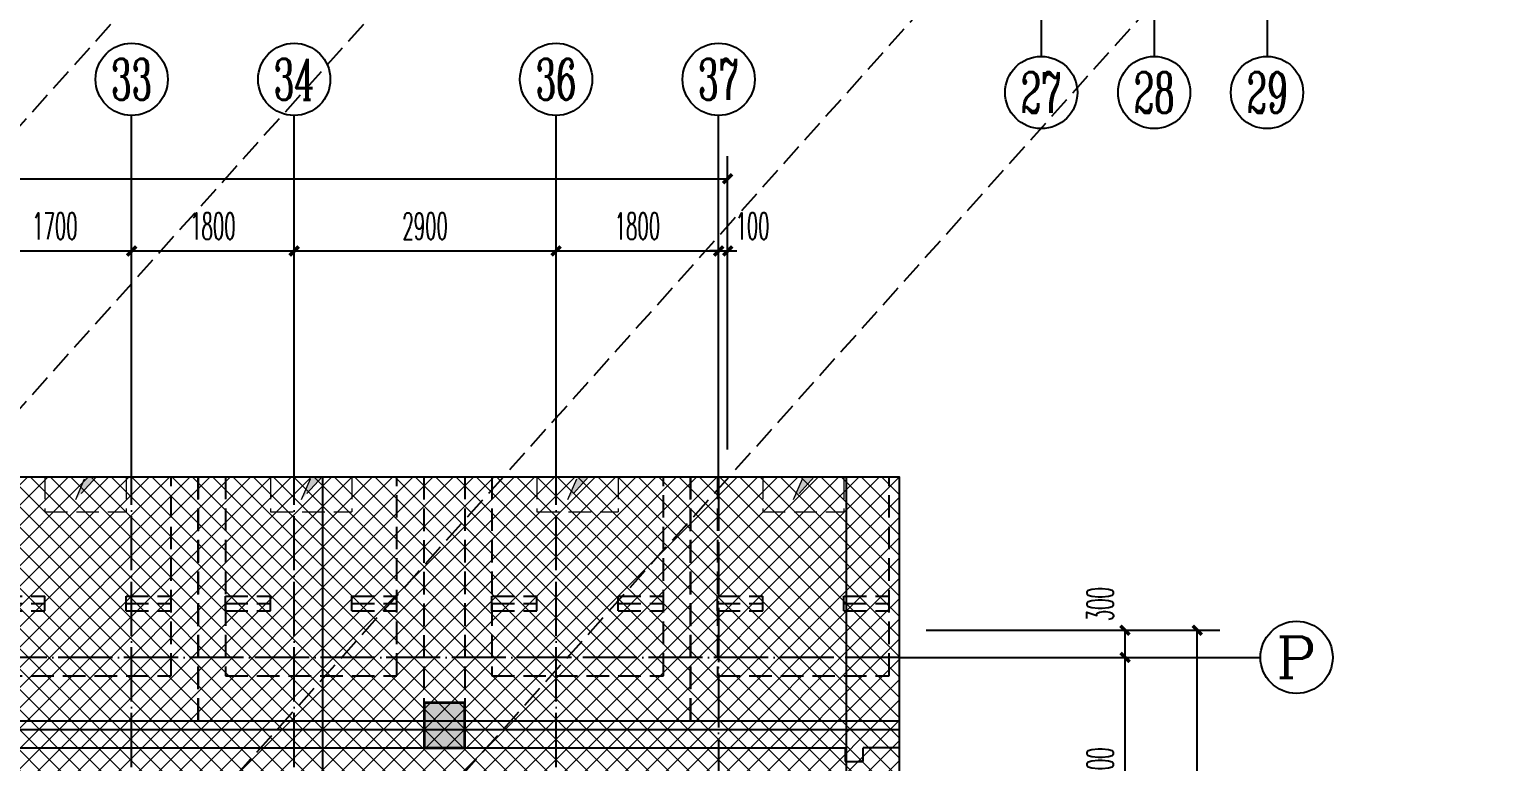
# Model space of a CAD drawing. Extents: x 27938 to 1507990, y 110129 to 923079.
# Drawn here: x 703161 to 719494, y 585876 to 593981 of the extents above; entities that cross this region are included whole.
import ezdxf
from ezdxf.enums import TextEntityAlignment as Align
from ezdxf.xclip import XClip

# ---------------------------------------------------------------- set-up
doc = ezdxf.new("R2010")
doc.units = 0
doc.header["$LTSCALE"] = 1000
doc.header["$MEASUREMENT"] = 0
doc.header["$XCLIPFRAME"] = 0
for name, pattern in [('5、6、7#楼参照$0$DASH', [0.35, 0.25, -0.1]), ('__DASH', [0.35, 0.25, -0.1]), ('DASH', [0.35, 0.25, -0.1]), ('DOTE', [2.4200000000000004, 2, -0.2, 0.02, -0.2])]:
    doc.linetypes.add(name, pattern=pattern)
for name, color, linetype in [('----建筑底图', 8, 'Continuous'), ('AXIS', 3, 'Continuous'), ('AXIS_TEXT', 7, 'Continuous'), ('DOTE', 1, 'Continuous'), ('HS-A-停车位（标准）', 9, 'Continuous'), ('HS-A-墙-砖', 2, 'Continuous'), ('PUB_HATCH', 8, 'Continuous')]:
    doc.layers.add(name, color=color, linetype=linetype)
for name, color, linetype, lineweight in [('AE-PARKING', 70, '5、6、7#楼参照$0$DASH', 13), ('填充', 251, 'Continuous', 5), ('砼柱', 2, 'Continuous', 35)]:
    doc.layers.add(name, color=color, linetype=linetype, lineweight=lineweight)
doc.styles.add('_TCH_AXIS', font='COMPLEX', dxfattribs={"bigfont": 'GBCBIG'})
doc.styles.add('_TCH_DIM_T3', font='SIMPLEX.shx', dxfattribs={"width": 0.4941176470588236, "bigfont": 'GBCBIG.shx'})
doc.styles.add('COMPLEX', font='COMPLEX')
doc.dimstyles.new('_TCH_ARCH&&100', dxfattribs={"dimtxt": 297.5, "dimasz": 100, "dimexe": 250, "dimexo": 300, "dimgap": 126.25, "dimtad": 1, "dimdec": 0, "dimzin": 0, "dimdsep": 46, "dimtxsty": '_TCH_DIM_T3', "dimblk": 'ARCHTICK', "dimcen": 0.09, "dimclrt": 4, "dimazin": 2, "dimtfac": 1, "dimtdec": 0, "dimtix": 1, "dimtmove": 2, "dimatfit": 3, "dimfxl": 100, "dimtolj": 1, "dimtzin": 0, "dimarcsym": 0})

# ---------------------------------------------------------------- blocks, each defined once
blk = doc.blocks.new('A$C25A378E3')
at = {"layer": 'HS-A-停车位（标准）', "color": 0, "linetype": 'DASH'}
for p, q in [((299.9288666398497, 4280.200665866025), (299.9276344913524, 4120.200664976728)), ((299.9288666398497, 4280.200665866025), (799.9285807174165, 4280.00894703425)), ((799.9285807174165, 4280.00894703425), (799.9273485837039, 4120.008946264163)), ((1699.929113851395, 4280.193678615266), (1699.927881702897, 4120.19367778569)), ((1699.929113851395, 4280.193678615266), (2199.928827928961, 4280.001959843212)), ((2199.928827928961, 4280.001959843212), (2199.927595795365, 4120.001958953799)), ((299.9276344913524, 4120.200664976728), (799.9273485837039, 4120.008946264163)), ((299.9282505712472, 4200.200665451237), (799.9279646449722, 4200.00894667895)), ((1699.927881702897, 4120.19367778569), (2199.927595795365, 4120.001958953799)), ((1699.928497782676, 4200.193678200361), (2199.928211856517, 4200.001959428308)), ((300.0205537431175, 1700.046125917463), (-199.9740653929766, 2550.049336581258)), ((2200.020893819514, 1700.035927985562), (2700.026429273654, 2550.032717227354))]:
    blk.add_line(p, q, dxfattribs=at)
for points in [[(1.164153218269348e-10, 5499.999999999884), (2499.999999842257, 5499.971898506512), (2499.938176556607, -0.02810114610474557), (-0.06182328553404659, 3.472669050097466e-07)], [(299.9943796824664, 4999.996627852321), (2199.994379562442, 4999.975270717288), (2199.938176575466, -0.02472896687686443), (299.9381766954903, -0.003371831844560802)]]:
    blk.add_lwpolyline(points, close=True, dxfattribs=at)
blk = doc.blocks.new('充电车位')
at = {"layer": 'AE-PARKING', "linetype": 'ByBlock'}
h = blk.add_hatch(color=0, dxfattribs=at)
h.dxf.hatch_style = 1
h.paths.add_polyline_path([(-1007586.192309124, -1042637.750552036), (-1007473.70691881, -1042375.484842397), (-1007689.223537753, -1042375.484842405), (-1007425.007632948, -1042030.478523538), (-1007514.574478829, -1042281.719792634), (-1007278.962196556, -1042297.991757713)])
at = {"layer": 'AE-PARKING', "color": 0}
for p, q in [((-1007928.602682202, -1041872.947363779), (-1007028.602682206, -1041872.947363779)), ((-1007928.602682199, -1041872.947363779), (-1007928.602682201, -1042772.947363771)), ((-1007028.602682203, -1041872.947363779), (-1007028.602682201, -1042772.947363771)), ((-1007928.602682204, -1042772.947363771), (-1007028.602682201, -1042772.947363771))]:
    blk.add_line(p, q, dxfattribs=at)
at = {"layer": 'AE-PARKING', "color": 0, "linetype": 'ByBlock'}
for p, q in [((-1007425.007632948, -1042030.478523538), (-1007689.223537753, -1042375.484842405)), ((-1007425.007632948, -1042030.478523538), (-1007514.574478829, -1042281.719792634)), ((-1007689.223537753, -1042375.484842405), (-1007473.70691881, -1042375.484842397)), ((-1007278.962196556, -1042297.991757713), (-1007586.192309124, -1042637.750552036)), ((-1007586.192309124, -1042637.750552036), (-1007473.70691881, -1042375.484842397)), ((-1007514.574478829, -1042281.719792634), (-1007278.962196556, -1042297.991757713))]:
    blk.add_line(p, q, dxfattribs=at)
blk = doc.blocks.new('A$C74D73064')
at = {"layer": 'PUB_HATCH'}
blk.add_hatch(color=0, dxfattribs=at).paths.add_polyline_path([(34305.03510113398, 67819.25380453607), (33855.03510113398, 67819.25380453607), (33855.03510113398, 67319.25380453607), (34305.03510113398, 67319.25380453607)])
at = {"layer": '填充'}
h = blk.add_hatch(dxfattribs=at)
h.set_pattern_fill('ANSI37', color=0, scale=100, style=0)
h.set_pattern_definition([(45, (-58932.59737397294, 57522.26104246161), (-112.2532015133644, 112.2532015133644), []), (135, (-58932.59737397294, 57522.26104246161), (-112.2532015133644, -112.2532015133644), [])])
h.paths.add_polyline_path([(-1883.245113433339, 67422.2569481032), (-1883.252093272109, 65922.25253493642), (-4383.245926994132, 65922.25253493642), (-4383.245369886106, 63622.25836530142), (-1883.245802703255, 63622.25285050017), (-1883.24528038752, 61422.52731195209), (-6483.052808433014, 61422.52585154667), (-6483.05280949513, 58222.52356318047), (-1733.246660446981, 58222.52356434404), (-1733.24626368488, 57522.26107485557), (966.753737372579, 57522.26107486594), (966.756026635645, 59622.3238344139), (1116.760784007143, 59622.18834295194), (1116.758494829061, 61422.38938027527), (1116.757451275247, 61422.50371264853), (1116.764397479943, 67422.25361470424)], flags=16)
h.paths.add_polyline_path([(28617.14278763864, 63622.25619117322), (28617.14160993224, 65922.25169613352), (26117.14164649148, 65922.25689576706), (26117.1416480873, 67422.25584840844), (23117.14164120343, 67422.25584840844), (23116.79998006136, 61422.52643550967), (18516.80651622411, 61422.52497610822), (18516.80691676997, 58222.52649465378), (23266.79900160988, 58222.52649481338), (23266.798996764, 57522.26019841316), (25966.79899782146, 57522.26019842352), (25966.79899781779, 59622.25636482809), (26416.80034948542, 59622.25741134246), (26416.80034957407, 61422.52504180919), (26116.80271172413, 61422.50283620611), (26117.14164410619, 63622.25626530824)], flags=16)
h.paths.add_polyline_path([(-14883.24656480824, 70322.2568880918), (39116.74030273309, 70322.2568880918), (39116.74030273309, 50822.25688926864), (-14883.24656480824, 50822.25688926864)])
at = {"color": 0}
blk.add_lwpolyline([(-14883.24656480824, 70322.2568880918), (39116.74030273309, 70322.2568880918), (39116.74030273309, 50822.25688926864), (-14883.24656480824, 50822.25688926864)], close=True, dxfattribs=at)
at = {"layer": 'DOTE', "color": 0}
for p, q in [((32730.03510113072, 128076.6066358479), (32730.03510113072, 3986.254199284827)), ((38530.0351011306, 128076.6066358479), (38530.0351011306, 3986.254199284827)), ((-13744.9648988698, 67619.2564616513), (186069.1586907377, 67619.2564616513))]:
    blk.add_line(p, q, dxfattribs=at)
at = {"layer": 'HS-A-墙-砖', "color": 0}
for p, q in [((38616.7538864606, 67519.03790600924), (28605.03683716471, 67519.38862343314)), ((48256.64741801346, 67518.70021382229), (38616.7538864606, 67519.03790600924)), ((28605.02983102536, 67319.38862355582), (38516.7503843317, 67319.04140907887)), ((38516.7503843317, 67319.04140907887), (38516.75038433154, 67169.22633582234)), ((38716.75038433186, 67169.22633582234), (38716.75038433191, 67319.03440293952)), ((48056.64741801342, 67318.70721983889), (38716.75038433191, 67319.03440293952)), ((38516.75038433154, 67169.22633582234), (38716.75038433186, 67169.22633582234))]:
    blk.add_line(p, q, dxfattribs=at)
at = {"layer": 'PUB_HATCH', "color": 0}
blk.add_lwpolyline([(34305.03510113398, 67819.25380453607), (33855.03510113398, 67819.25380453607), (33855.03510113398, 67319.25380453607), (34305.03510113398, 67319.25380453607)], close=True, dxfattribs=at)
at = {"layer": '砼柱', "color": 0, "lineweight": 35}
blk.add_lwpolyline([(34305.03510113398, 67819.25380453607), (33855.03510113398, 67819.25380453607), (33855.03510113398, 67319.25380453607), (34305.03510113398, 67319.25380453607)], close=True, dxfattribs=at)
at = {"layer": 'AE-PARKING', "color": 169, "rotation": 359.9974937272497}
for p in [(1037629.214699166, 1112662.743279228), (1040129.152875881, 1112662.743278881), (1043079.21293316, 1112662.743279228), (1045579.151109874, 1112662.743278881)]:
    blk.add_blockref('充电车位', p, dxfattribs=at)
at = {"layer": 'HS-A-停车位（标准）', "color": 169, "linetype": 'DASH', "xscale": -0.9999999999999996, "rotation": 179.9993559612105}
for p in [(28855.10045642976, 73119.25646130368), (31355.03863314434, 73119.25646095606), (34305.09869042295, 73119.25646130368), (36805.03686713753, 73119.25646095606)]:
    blk.add_blockref('A$C25A378E3', p, dxfattribs=at)
blk = doc.blocks.new('HFHFTHFD')
at = {"layer": 'DOTE', "color": 0, "linetype": 'DOTE', "ltscale": 0.3}
for p, q in [((464116.57870278, 601748.8100473222), (464116.5787021944, 612948.8100463543)), ((465916.5787028704, 601748.8100473222), (465916.5787028704, 612948.8100463543)), ((468816.5787029798, 601748.8100391305), (468816.5787029798, 612948.8100463543)), ((470616.5787020952, 612948.8100463543), (470616.5787020951, 593448.8100475312)), ((472616.5787020951, 610948.8100463543), (418616.5787028495, 610948.8100463543))]:
    blk.add_line(p, q, dxfattribs=at)
blk = doc.blocks.new('_AXISO')
at = {"color": 0}
blk.add_circle((0, 0), 0.5, dxfattribs=at)
at = {"layer": 'AXIS_TEXT', "color": 0, "style": 'COMPLEX', "width": 1.041666666666667}
blk.add_attdef('A', text='', height=0.56, dxfattribs=at).set_placement((-0.25, -0.28), (0.25, -0.28), align=Align.FIT)
blk = doc.blocks.new('A$C18F32B8A')
at = {"layer": 'AXIS', "color": 0}
for p, q in [((7569.550093442667, -10200.24555084261), (7569.550093442673, -11800.24553892895)), ((8819.646915539342, -10200.24555084261), (8819.646915539348, -11800.24553892895)), ((10069.74554826412, -10200.24555075774), (10069.74554826413, -11800.24553884409))]:
    blk.add_line(p, q, dxfattribs=at)
ref = blk.add_blockref('_AXISO', (7569.550093442674, -12200.24553892895), dxfattribs=dict(at, xscale=800, yscale=800, zscale=800))
ref.add_attrib('A', '27', dxfattribs={"layer": 'AXIS_TEXT', "color": 0, "ltscale": 0.5, "height": 452.5483399593904, "style": '_TCH_AXIS', "width": 0.6176470588235292}).set_placement((7343.275923462978, -12426.51970890865), (7795.824263422369, -12426.51970890865), align=Align.FIT)
ref = blk.add_blockref('_AXISO', (8819.64691553935, -12200.24553892895), dxfattribs=dict(at, xscale=800, yscale=800, zscale=800))
ref.add_attrib('A', '28', dxfattribs={"layer": 'AXIS_TEXT', "color": 0, "ltscale": 0.5, "height": 452.5483399593904, "style": '_TCH_AXIS', "width": 0.6176470588235294}).set_placement((8593.372745559655, -12426.51970890865), (9045.921085519045, -12426.51970890865), align=Align.FIT)
ref = blk.add_blockref('_AXISO', (10069.74554826413, -12200.24553884409), dxfattribs=dict(at, xscale=800, yscale=800, zscale=800))
ref.add_attrib('A', '29', dxfattribs={"layer": 'AXIS_TEXT', "color": 0, "ltscale": 0.5, "height": 452.5483399593904, "style": '_TCH_AXIS', "width": 0.6176470588235292}).set_placement((9843.471378284436, -12426.51970882378), (10296.01971824383, -12426.51970882378), align=Align.FIT)
blk = doc.blocks.new('_ArchTick')
at = {"color": 0, "linetype": 'ByBlock', "const_width": 0.4}
blk.add_lwpolyline([(-0.5, -0.5), (0.5, 0.5)], dxfattribs=at)
blk = doc.blocks.new('*D336')
at = {"layer": 'AXIS', "color": 0, "lineweight": -2}
for p, q in [((713091.7965463169, 587028.922484702), (715541.7965463169, 587028.922484702)), ((715291.7965463169, 584528.922484702), (715291.7965463169, 587028.922484702)), ((713091.7965463169, 584528.922484702), (715541.7965463169, 584528.922484702))]:
    blk.add_line(p, q, dxfattribs=at)
at = {"layer": 'Defpoints', "color": 0}
for p in [(712791.7965463169, 587028.922484702), (715291.7965463169, 587028.922484702), (712791.7965463169, 584528.922484702)]:
    blk.add_point(p, dxfattribs=at)
at = {"layer": 'AXIS', "color": 0, "lineweight": -2, "xscale": 100, "yscale": 100, "zscale": 100}
for p, rotation in [((715291.7965463169, 587028.922484702), 90), ((715291.7965463169, 584528.922484702), 270)]:
    blk.add_blockref('_ArchTick', p, dxfattribs=dict(at, rotation=rotation))
at = {"layer": 'AXIS', "color": 4, "insert": (715016.7965463168, 585778.9224847021), "char_height": 297.5, "attachment_point": 5, "rotation": 90, "style": '_TCH_DIM_T3'}
blk.add_mtext('\\A1;2500', dxfattribs=at)
blk = doc.blocks.new('*D337')
at = {"layer": 'AXIS', "color": 0, "lineweight": -2}
for p, q in [((713091.7965463169, 587328.921179171), (715541.7965463169, 587328.921179171)), ((715291.7965463169, 587028.922484702), (715291.7965463169, 587328.921179171)), ((713091.7965463169, 587028.922484702), (715541.7965463169, 587028.922484702))]:
    blk.add_line(p, q, dxfattribs=at)
at = {"layer": 'Defpoints', "color": 0}
for p in [(712791.7965463169, 587328.921179171), (715291.7965463169, 587328.921179171), (712791.7965463169, 587028.922484702)]:
    blk.add_point(p, dxfattribs=at)
at = {"layer": 'AXIS', "color": 0, "lineweight": -2, "xscale": 100, "yscale": 100, "zscale": 100}
for p, rotation in [((715291.7965463169, 587328.921179171), 90), ((715291.7965463169, 587028.922484702), 270)]:
    blk.add_blockref('_ArchTick', p, dxfattribs=dict(at, rotation=rotation))
at = {"layer": 'AXIS', "color": 4, "insert": (715016.7965463169, 587617.9211791712), "char_height": 297.5, "attachment_point": 5, "rotation": 90, "style": '_TCH_DIM_T3'}
blk.add_mtext('\\A1;300', dxfattribs=at)
blk = doc.blocks.new('*D338')
at = {"layer": 'AXIS', "color": 0, "lineweight": -2}
for p, q in [((713091.7965463169, 587328.9211791714), (716341.7965463169, 587328.9211791714)), ((716091.7965463169, 571278.922485879), (716091.7965463169, 587328.9211791714)), ((713091.7965463169, 571278.922485879), (716341.7965463169, 571278.922485879))]:
    blk.add_line(p, q, dxfattribs=at)
at = {"layer": 'Defpoints', "color": 0}
for p in [(712791.7965463169, 587328.9211791714), (716091.7965463169, 587328.9211791714), (712791.7965463169, 571278.922485879)]:
    blk.add_point(p, dxfattribs=at)
at = {"layer": 'AXIS', "color": 0, "lineweight": -2, "xscale": 100, "yscale": 100, "zscale": 100}
for p, rotation in [((716091.7965463169, 587328.9211791714), 90), ((716091.7965463169, 571278.922485879), 270)]:
    blk.add_blockref('_ArchTick', p, dxfattribs=dict(at, rotation=rotation))
at = {"layer": 'AXIS', "color": 4, "insert": (715816.7965463168, 579303.9218325254), "char_height": 297.5, "attachment_point": 5, "rotation": 90, "style": '_TCH_DIM_T3'}
blk.add_mtext('\\A1;16050', dxfattribs=at)
blk = doc.blocks.new('*D355')
at = {"layer": 'AXIS', "color": 0, "lineweight": -2}
for p, q in [((710791.7965463687, 589328.922483452), (710791.7965463687, 591778.9224834496)), ((710891.7965463719, 589328.922483447), (710891.7965463719, 591778.9224834496)), ((710791.7965463687, 591528.9224834496), (710691.7965463687, 591528.9224834496)), ((710791.7965463687, 591528.9224834496), (710891.7965463719, 591528.9224834496)), ((710891.7965463719, 591528.9224834496), (710991.7965463719, 591528.9224834496))]:
    blk.add_line(p, q, dxfattribs=at)
at = {"layer": 'Defpoints', "color": 0}
for p in [(710891.7965463719, 591528.9224834496), (710791.7965463687, 589028.922483452), (710891.7965463719, 589028.922483447)]:
    blk.add_point(p, dxfattribs=at)
at = {"layer": 'AXIS', "color": 0, "lineweight": -2, "xscale": 100, "yscale": 100, "zscale": 100}
blk.add_blockref('_ArchTick', (710791.7965463687, 591528.9224834496), dxfattribs=at)
at = {"layer": 'AXIS', "color": 0, "lineweight": -2, "xscale": 100, "yscale": 100, "zscale": 100, "rotation": 180}
blk.add_blockref('_ArchTick', (710891.7965463719, 591528.9224834496), dxfattribs=at)
at = {"layer": 'AXIS', "color": 4, "insert": (711166.7965465107, 591803.9224834335), "char_height": 297.5, "attachment_point": 5, "style": '_TCH_DIM_T3'}
blk.add_mtext('\\A1;100', dxfattribs=at)
blk = doc.blocks.new('*D356')
at = {"layer": 'AXIS', "color": 0, "lineweight": -2}
for p, q in [((708991.7965463686, 589328.922483542), (708991.7965463686, 591778.9224834971)), ((710791.7965463689, 589328.922483452), (710791.7965463689, 591778.9224834971)), ((708991.7965463686, 591528.9224834971), (710791.7965463689, 591528.9224834971))]:
    blk.add_line(p, q, dxfattribs=at)
at = {"layer": 'Defpoints', "color": 0}
for p in [(710791.7965463689, 591528.9224834971), (708991.7965463686, 589028.922483542), (710791.7965463689, 589028.922483452)]:
    blk.add_point(p, dxfattribs=at)
at = {"layer": 'AXIS', "color": 0, "lineweight": -2, "xscale": 100, "yscale": 100, "zscale": 100, "rotation": 180}
blk.add_blockref('_ArchTick', (708991.7965463686, 591528.9224834971), dxfattribs=at)
at = {"layer": 'AXIS', "color": 0, "lineweight": -2, "xscale": 100, "yscale": 100, "zscale": 100}
blk.add_blockref('_ArchTick', (710791.7965463689, 591528.9224834971), dxfattribs=at)
at = {"layer": 'AXIS', "color": 4, "insert": (709891.7965463687, 591803.9224834971), "char_height": 297.5, "attachment_point": 5, "style": '_TCH_DIM_T3'}
blk.add_mtext('\\A1;1800', dxfattribs=at)
blk = doc.blocks.new('*D357')
at = {"layer": 'AXIS', "color": 0, "lineweight": -2}
for p, q in [((706091.7965471442, 589328.922483687), (706091.7965471442, 591778.9224836145)), ((708991.7965463686, 589328.922483542), (708991.7965463686, 591778.9224836145)), ((706091.7965471442, 591528.9224836145), (708991.7965463686, 591528.9224836145))]:
    blk.add_line(p, q, dxfattribs=at)
at = {"layer": 'Defpoints', "color": 0}
for p in [(708991.7965463686, 591528.9224836145), (706091.7965471442, 589028.922483687), (708991.7965463686, 589028.922483542)]:
    blk.add_point(p, dxfattribs=at)
at = {"layer": 'AXIS', "color": 0, "lineweight": -2, "xscale": 100, "yscale": 100, "zscale": 100, "rotation": 180}
blk.add_blockref('_ArchTick', (706091.7965471442, 591528.9224836145), dxfattribs=at)
at = {"layer": 'AXIS', "color": 0, "lineweight": -2, "xscale": 100, "yscale": 100, "zscale": 100}
blk.add_blockref('_ArchTick', (708991.7965463686, 591528.9224836145), dxfattribs=at)
at = {"layer": 'AXIS', "color": 4, "insert": (707541.7965467564, 591803.9224836145), "char_height": 297.5, "attachment_point": 5, "style": '_TCH_DIM_T3'}
blk.add_mtext('\\A1;2900', dxfattribs=at)
blk = doc.blocks.new('*D358')
at = {"layer": 'AXIS', "color": 0, "lineweight": -2}
for p, q in [((704291.7965464683, 589328.922483777), (704291.7965464683, 591778.922483732)), ((706091.7965471442, 589328.922483687), (706091.7965471442, 591778.922483732)), ((704291.7965464683, 591528.922483732), (706091.7965471442, 591528.922483732))]:
    blk.add_line(p, q, dxfattribs=at)
at = {"layer": 'Defpoints', "color": 0}
for p in [(706091.7965471442, 591528.922483732), (704291.7965464683, 589028.922483777), (706091.7965471442, 589028.922483687)]:
    blk.add_point(p, dxfattribs=at)
at = {"layer": 'AXIS', "color": 0, "lineweight": -2, "xscale": 100, "yscale": 100, "zscale": 100, "rotation": 180}
blk.add_blockref('_ArchTick', (704291.7965464683, 591528.922483732), dxfattribs=at)
at = {"layer": 'AXIS', "color": 0, "lineweight": -2, "xscale": 100, "yscale": 100, "zscale": 100}
blk.add_blockref('_ArchTick', (706091.7965471442, 591528.922483732), dxfattribs=at)
at = {"layer": 'AXIS', "color": 4, "insert": (705191.7965468062, 591803.922483732), "char_height": 297.5, "attachment_point": 5, "style": '_TCH_DIM_T3'}
blk.add_mtext('\\A1;1800', dxfattribs=at)
blk = doc.blocks.new('*D359')
at = {"layer": 'AXIS', "color": 0, "lineweight": -2}
for p, q in [((702591.7965476054, 589328.922483862), (702591.7965476054, 591778.9224838195)), ((704291.7965464683, 589328.922483777), (704291.7965464683, 591778.9224838195)), ((702591.7965476054, 591528.9224838195), (704291.7965464683, 591528.9224838195))]:
    blk.add_line(p, q, dxfattribs=at)
at = {"layer": 'Defpoints', "color": 0}
for p in [(704291.7965464683, 591528.9224838195), (702591.7965476054, 589028.922483862), (704291.7965464683, 589028.922483777)]:
    blk.add_point(p, dxfattribs=at)
at = {"layer": 'AXIS', "color": 0, "lineweight": -2, "xscale": 100, "yscale": 100, "zscale": 100, "rotation": 180}
blk.add_blockref('_ArchTick', (702591.7965476054, 591528.9224838195), dxfattribs=at)
at = {"layer": 'AXIS', "color": 0, "lineweight": -2, "xscale": 100, "yscale": 100, "zscale": 100}
blk.add_blockref('_ArchTick', (704291.7965464683, 591528.9224838195), dxfattribs=at)
at = {"layer": 'AXIS', "color": 4, "insert": (703441.7965470369, 591803.9224838195), "char_height": 297.5, "attachment_point": 5, "style": '_TCH_DIM_T3'}
blk.add_mtext('\\A1;1700', dxfattribs=at)
blk = doc.blocks.new('*D379')
at = {"layer": 'AXIS', "color": 0, "lineweight": -2}
for p, q in [((660691.7965470682, 589328.9224834428), (660691.7965470682, 592578.9224847024)), ((710891.7965463717, 589328.9224834428), (710891.7965463717, 592578.9224847024)), ((660691.7965470682, 592328.9224847024), (710891.7965463717, 592328.9224847024))]:
    blk.add_line(p, q, dxfattribs=at)
at = {"layer": 'Defpoints', "color": 0}
for p in [(710891.7965463717, 592328.9224847024), (660691.7965470682, 589028.9224834428), (710891.7965463717, 589028.9224834428)]:
    blk.add_point(p, dxfattribs=at)
at = {"layer": 'AXIS', "color": 0, "lineweight": -2, "xscale": 100, "yscale": 100, "zscale": 100, "rotation": 180}
blk.add_blockref('_ArchTick', (660691.7965470682, 592328.9224847024), dxfattribs=at)
at = {"layer": 'AXIS', "color": 0, "lineweight": -2, "xscale": 100, "yscale": 100, "zscale": 100}
blk.add_blockref('_ArchTick', (710891.7965463717, 592328.9224847024), dxfattribs=at)
at = {"layer": 'AXIS', "color": 4, "insert": (685791.79654672, 592603.9224847024), "char_height": 297.5, "attachment_point": 5, "style": '_TCH_DIM_T3'}
blk.add_mtext('\\A1;50200', dxfattribs=at)

msp = doc.modelspace()

# ---------------------------------------------------------------- linework, layer by layer
at = {"color": 8, "linetype": '__DASH'}
for p, q in [((696891.9914966241, 586028.9222383271), (714214.622180082, 605382.9577320362)), ((699691.9914955011, 586028.9222383276), (717014.622178959, 605382.9577320362)), ((697041.7951345929, 576328.92249852), (714364.4258180509, 595682.9579922287)), ((699541.9908008686, 576328.92249852), (716864.6214843265, 595682.9579922287))]:
    msp.add_line(p, q, dxfattribs=at)
at = {"layer": 'AXIS', "color": 8}
for p, q in [((704291.7965464682, 589028.9224837841), (704291.7965466683, 593028.9224837841)), ((706091.7965471441, 589028.9224836873), (706091.7965473438, 593028.9224836873)), ((708991.7965463687, 589028.922483542), (708991.7965465689, 593028.922483542)), ((710791.796546369, 589028.9224834521), (710791.7965465691, 593028.9224834521)), ((712791.7965463169, 587028.922484702), (716791.7965463169, 587028.922484702))]:
    msp.add_line(p, q, dxfattribs=at)

# ---------------------------------------------------------------- block references
at = {"layer": '----建筑底图', "color": 169}
ref = msp.add_blockref('A$C74D73064', (673675.0431119021, 518706.6655966103), dxfattribs=at)
XClip(ref).set_block_clipping_path([(-14883.246564808185, 50822.2568892687), (39116.74030273309, 70322.2568880918)])
at = {"color": 8}
msp.add_blockref('A$C18F32B8A', (706794.875027994, 605483.203542986), dxfattribs=at)
at = {"color": 169}
msp.add_blockref('HFHFTHFD', (240175.2178442443, -23919.88756165234), dxfattribs=at)
at = {"layer": 'AXIS', "color": 8}
ref = msp.add_blockref('_AXISO', (704291.7965466883, 593428.9224837841), dxfattribs=dict(at, xscale=800, yscale=800, zscale=800))
ref.add_attrib('A', '33', dxfattribs={"layer": 'AXIS_TEXT', "color": 8, "ltscale": 0.5, "height": 452.5483399593904, "style": '_TCH_AXIS', "width": 0.6363636363637437}).set_placement((704065.5223767086, 593202.6483138044), (704518.070716668, 593202.6483138044), align=Align.FIT)
ref = msp.add_blockref('_AXISO', (706091.7965473639, 593428.9224836873), dxfattribs=dict(at, xscale=800, yscale=800, zscale=800))
ref.add_attrib('A', '34', dxfattribs={"layer": 'AXIS_TEXT', "color": 8, "ltscale": 0.5, "height": 452.5483399593904, "style": '_TCH_AXIS', "width": 0.6000000000001013}).set_placement((705865.5223773841, 593202.6483137076), (706318.0707173436, 593202.6483137076), align=Align.FIT)
ref = msp.add_blockref('_AXISO', (708991.7965465889, 593428.922483542), dxfattribs=dict(at, xscale=800, yscale=800, zscale=800))
ref.add_attrib('A', '36', dxfattribs={"layer": 'AXIS_TEXT', "color": 8, "ltscale": 0.5, "height": 452.5483399593904, "style": '_TCH_AXIS', "width": 0.6363636363637437}).set_placement((708765.5223766092, 593202.6483135623), (709218.0707165686, 593202.6483135623), align=Align.FIT)
ref = msp.add_blockref('_AXISO', (710791.7965465891, 593428.9224834521), dxfattribs=dict(at, xscale=800, yscale=800, zscale=800))
ref.add_attrib('A', '37', dxfattribs={"layer": 'AXIS_TEXT', "color": 8, "ltscale": 0.5, "height": 452.5483399593904, "style": '_TCH_AXIS', "width": 0.6363636363637435}).set_placement((710565.5223766094, 593202.6483134724), (711018.0707165689, 593202.6483134724), align=Align.FIT)
ref = msp.add_blockref('_AXISO', (717191.7965463169, 587028.922484702), dxfattribs=dict(at, xscale=800, yscale=800, zscale=800))
ref.add_attrib('A', 'P', dxfattribs={"layer": 'AXIS_TEXT', "color": 8, "ltscale": 0.5, "height": 452.5483399593904, "style": '_TCH_AXIS', "width": 1.235294117647267}).set_placement((716965.5223763372, 586802.6483147222), (717418.0707162967, 586802.6483147222), align=Align.FIT)

# ---------------------------------------------------------------- dimensions: what is measured, and where the dimension line sits
for p1, p2, distance, picture, middle in [((660691.7965470682, 589028.9224834428), (710891.7965463717, 589028.9224834428), 3300.000001259614, '*D379', (685791.79654672, 592603.9224847024)), ((702591.7965476054, 589028.922483862), (704291.7965464683, 589028.922483777), 2500.000000042492, '*D359', (703441.7965470369, 591803.9224838195)), ((704291.7965464683, 589028.922483777), (706091.7965471442, 589028.922483687), 2500.0000000449363, '*D358', (705191.7965468062, 591803.922483732)), ((706091.7965471442, 589028.922483687), (708991.7965463686, 589028.922483542), 2500.0000000725267, '*D357', (707541.7965467564, 591803.9224836145)), ((708991.7965463686, 589028.922483542), (710791.7965463689, 589028.922483452), 2500.0000000450527, '*D356', (709891.7965463687, 591803.9224834971)), ((712791.7965463169, 571278.922485879), (712791.7965463169, 587328.9211791714), -3300, '*D338', (715816.7965463168, 579303.9218325254)), ((712791.7965463169, 584528.922484702), (712791.7965463169, 587028.922484702), -2500, '*D336', (715016.7965463168, 585778.9224847021))]:
    dim = msp.add_aligned_dim(p1=p1, p2=p2, distance=distance, dimstyle='_TCH_ARCH&&100', dxfattribs=at)
    dim.commit()
    dim.dimension.update_dxf_attribs({"geometry": picture, "text_midpoint": middle})
for base, p1, p2, angle, picture, middle in [((710891.7965463719, 591528.9224834496), (710791.7965463687, 589028.922483452), (710891.7965463719, 589028.922483447), 359.99999999713185, '*D355', (711166.7965465107, 591803.9224834335)), ((715291.7965463169, 587328.921179171), (712791.7965463169, 587028.922484702), (712791.7965463169, 587328.921179171), 90, '*D337', (715016.7965463169, 587617.9211791712))]:
    dim = msp.add_linear_dim(base=base, p1=p1, p2=p2, angle=angle, dimstyle='_TCH_ARCH&&100', dxfattribs=at)
    dim.commit()
    dim.dimension.update_dxf_attribs({"geometry": picture, "text_midpoint": middle, "dimtype": 129})

doc.saveas('drawing.dxf')
